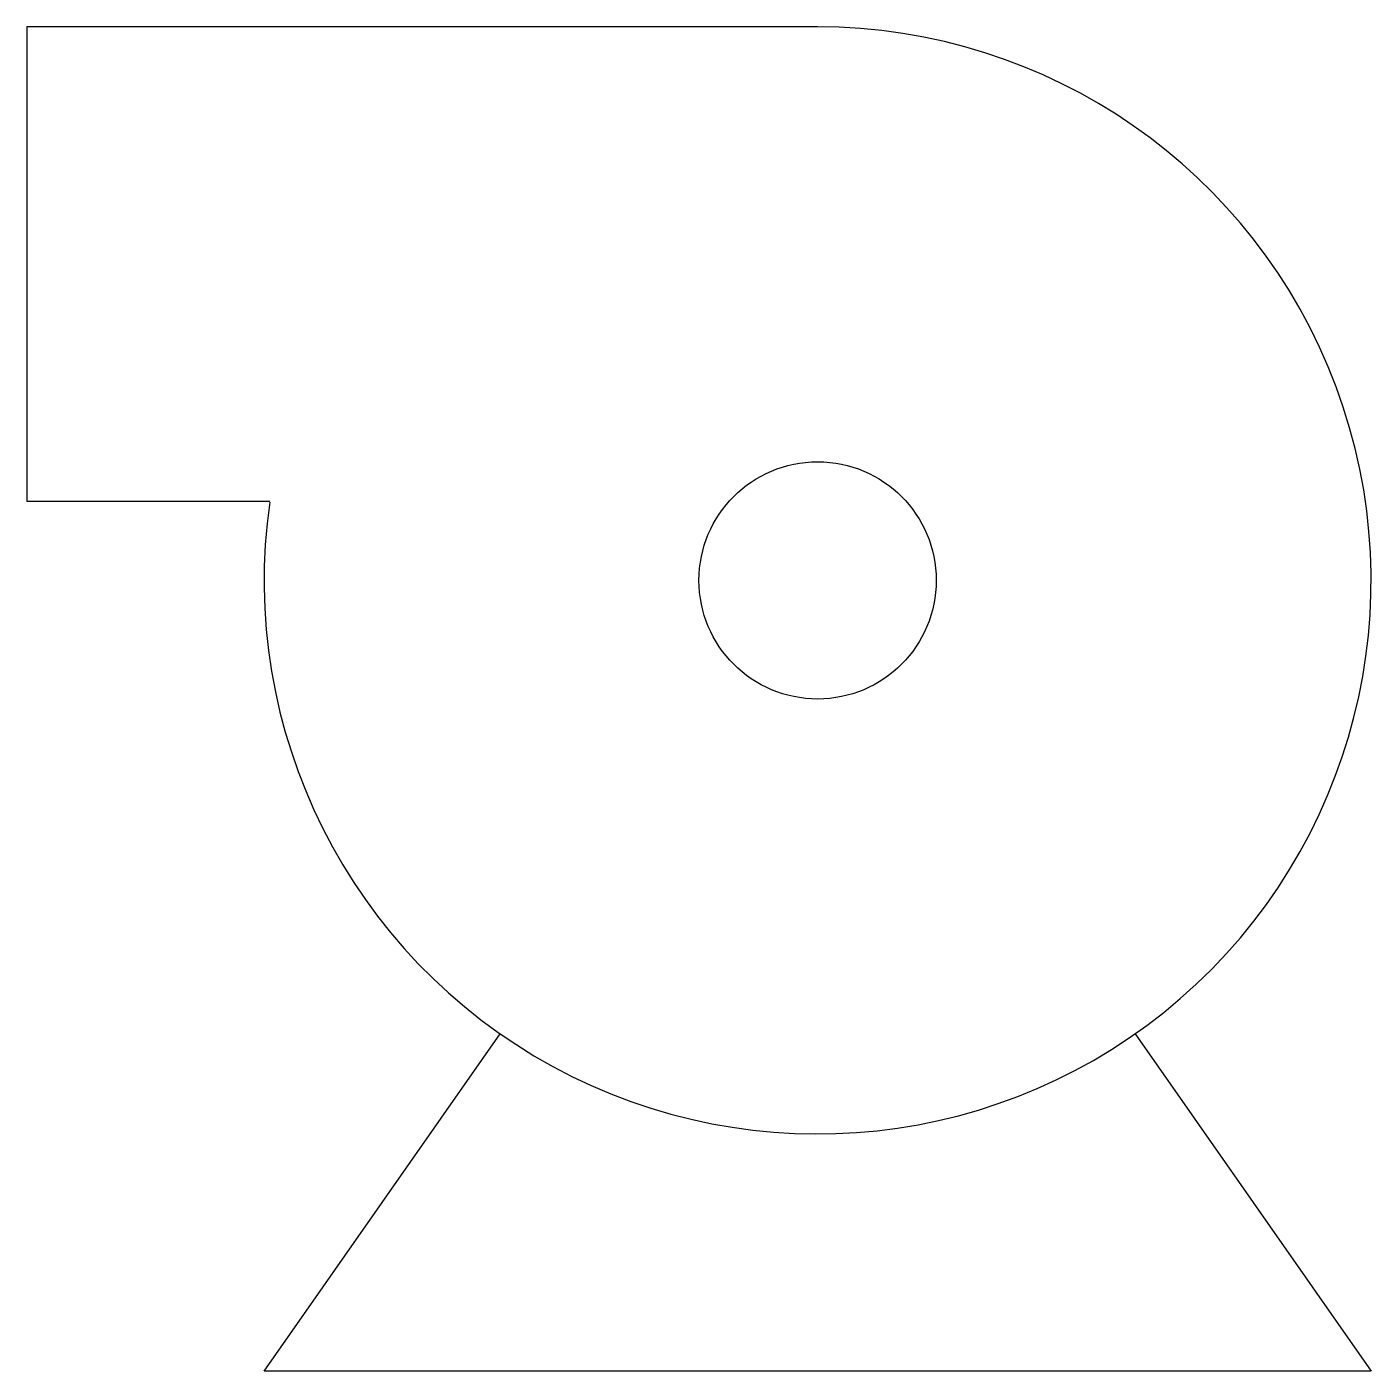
# Model space of a CAD drawing. Header units: millimetres. Extents: x -10094.741 to -10094.209, y 60.7 to 61.231.
import ezdxf

# ---------------------------------------------------------------- set-up
doc = ezdxf.new("R2010")
doc.units = ezdxf.units.MM
doc.header["$LTSCALE"] = 10
doc.layers.add('Tub_equipamentos', color=3, linetype='Continuous')

msp = doc.modelspace()

# ---------------------------------------------------------------- linework, layer by layer
at = {"layer": 'Tub_equipamentos'}
for p, q in [((-10094.42809, 61.23098), (-10094.74059, 61.23098)), ((-10094.74059, 61.23098), (-10094.74059, 61.04348)), ((-10094.74059, 61.04348), (-10094.6446, 61.04348)), ((-10094.64684, 60.69973), (-10094.55354, 60.83302)), ((-10094.30265, 60.83302), (-10094.20934, 60.69973)), ((-10094.20934, 60.69973), (-10094.64684, 60.69973))]:
    msp.add_line(p, q, dxfattribs=at)
msp.add_circle((-10094.42809, 61.01223), 0.04688, dxfattribs=at)
msp.add_arc((-10094.42809, 61.01223), 0.21875, 171.8699, 90, dxfattribs=at)

doc.saveas('drawing.dxf')
